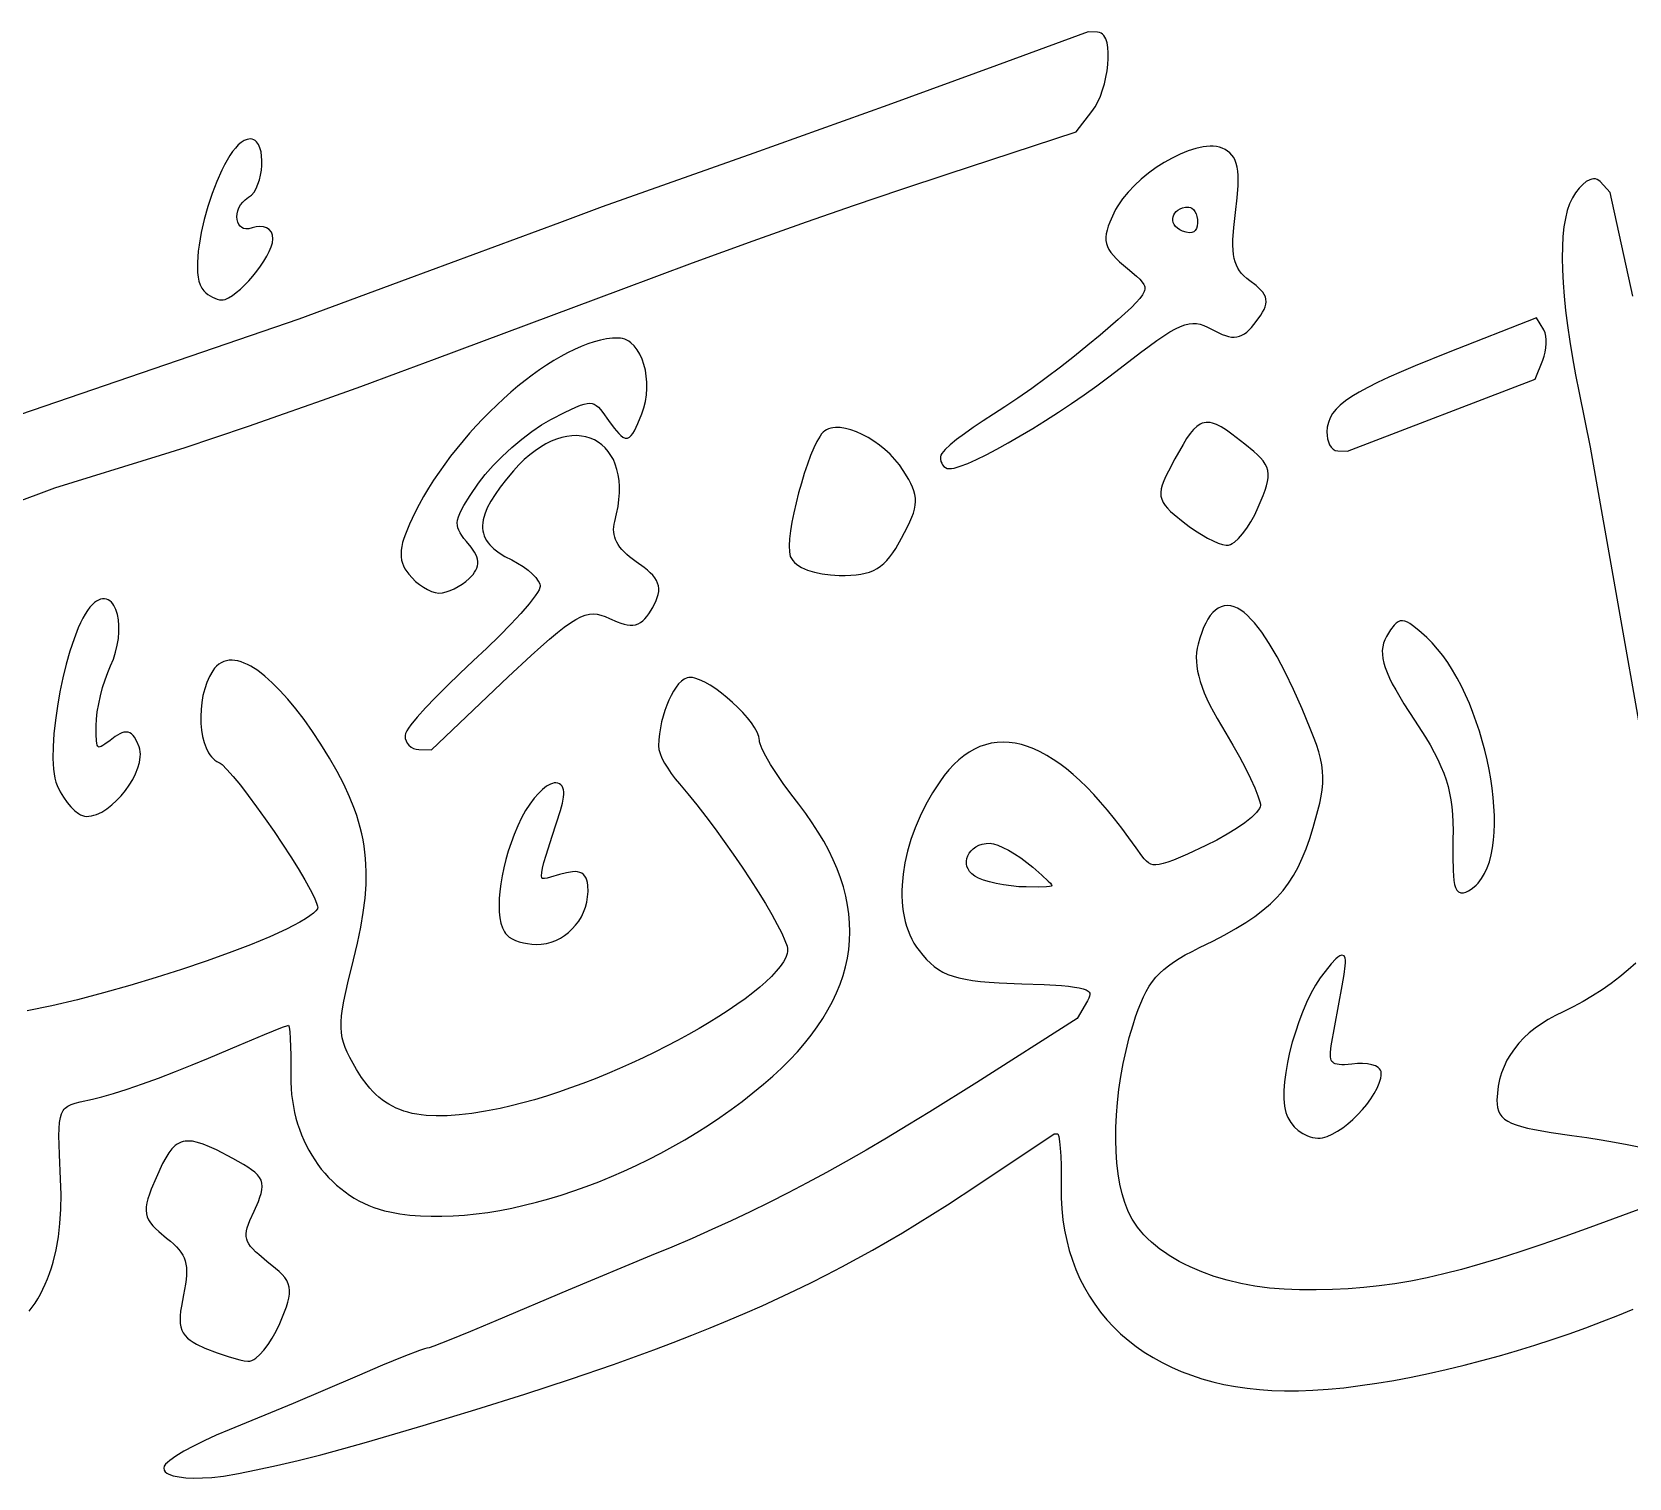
# Model space of a CAD drawing. Extents: x -592 to 638, y 287 to 852.
# Drawn here: x -407.8 to -337.7, y 492.2 to 555.7 of the extents above; entities that cross this region are included whole.
import ezdxf

# ---------------------------------------------------------------- set-up
doc = ezdxf.new("R2010")
doc.units = 0
doc.layers.add('COUCHE_1', color=18, linetype='CONTINUOUS')

msp = doc.modelspace()

# ---------------------------------------------------------------- linework, layer by layer
at = {"layer": 'COUCHE_1'}
for points in [[(-426.439, 528.342), (-406.791, 535.697), (-402.148, 537.131), (-401.063, 537.476), (-399.76, 537.907), (-398.289, 538.408), (-396.697, 538.96), (-395.036, 539.547), (-393.353, 540.151), (-391.698, 540.756), (-390.122, 541.342), (-381.923, 544.414), (-378.785, 545.575), (-376.116, 546.549), (-373.788, 547.381), (-371.672, 548.118), (-369.64, 548.807), (-367.562, 549.494), (-361.941, 551.335), (-361.244, 552.228), (-361.107, 552.428), (-360.983, 552.656), (-360.874, 552.906), (-360.779, 553.171), (-360.698, 553.447), (-360.633, 553.729), (-360.583, 554.01), (-360.548, 554.287), (-360.531, 554.553), (-360.53, 554.804), (-360.547, 555.035), (-360.583, 555.241), (-360.64, 555.416), (-360.679, 555.496), (-360.726, 555.564), (-360.781, 555.623), (-360.846, 555.669), (-360.921, 555.699), (-360.997, 555.71), (-361.419, 555.72), (-365.434, 554.24), (-370.214, 552.505), (-376.092, 550.402), (-382.754, 548.036), (-384.62, 547.339), (-391.283, 544.875), (-396.079, 543.108), (-413.66, 537.084)], [(-337.492, 544.119), (-338.485, 548.665), (-338.927, 549.15), (-338.985, 549.202), (-339.057, 549.241), (-339.135, 549.262), (-339.215, 549.266), (-339.296, 549.255), (-339.38, 549.23), (-339.538, 549.148), (-339.697, 549.022), (-339.855, 548.859), (-340.007, 548.66), (-340.15, 548.428), (-340.272, 548.17), (-340.373, 547.871), (-340.455, 547.532), (-340.518, 547.154), (-340.563, 546.738), (-340.589, 546.284), (-340.596, 545.794), (-340.586, 545.267), (-340.557, 544.706), (-340.511, 544.11), (-340.446, 543.482), (-340.364, 542.821), (-340.264, 542.129), (-340.146, 541.407), (-340.01, 540.655), (-339.857, 539.875), (-339.368, 537.484), (-335.899, 517.836)], [(-334.517, 504.994), (-339.382, 503.218), (-340.475, 502.824), (-341.498, 502.466), (-342.457, 502.144), (-343.359, 501.854), (-344.211, 501.597), (-345.018, 501.371), (-345.788, 501.173), (-346.528, 501.004), (-347.243, 500.861), (-347.941, 500.742), (-348.627, 500.647), (-349.309, 500.575), (-349.994, 500.522), (-350.687, 500.489), (-351.397, 500.474), (-352.127, 500.476), (-352.799, 500.5), (-353.455, 500.555), (-354.094, 500.641), (-354.712, 500.755), (-355.307, 500.897), (-355.877, 501.066), (-356.419, 501.26), (-356.933, 501.479), (-357.176, 501.597), (-357.412, 501.72), (-357.639, 501.849), (-357.857, 501.984), (-358.066, 502.123), (-358.265, 502.268), (-358.455, 502.417), (-358.634, 502.572), (-358.803, 502.73), (-358.961, 502.893), (-359.108, 503.06), (-359.244, 503.231), (-359.368, 503.407), (-359.48, 503.585), (-359.58, 503.768), (-359.668, 503.953), (-359.805, 504.308), (-359.921, 504.698), (-360.018, 505.119), (-360.094, 505.57), (-360.15, 506.047), (-360.186, 506.546), (-360.202, 507.065), (-360.197, 507.601), (-360.173, 508.15), (-360.128, 508.709), (-360.063, 509.276), (-359.979, 509.846), (-359.874, 510.418), (-359.75, 510.988), (-359.607, 511.553), (-359.443, 512.11), (-359.33, 512.46), (-359.216, 512.78), (-359.102, 513.072), (-358.984, 513.339), (-358.861, 513.582), (-358.73, 513.805), (-358.59, 514.011), (-358.438, 514.202), (-358.272, 514.38), (-358.09, 514.549), (-357.889, 514.711), (-357.667, 514.869), (-357.422, 515.025), (-357.15, 515.181), (-356.852, 515.34), (-356.522, 515.504), (-355.944, 515.791), (-355.416, 516.069), (-354.934, 516.34), (-354.495, 516.607), (-354.097, 516.876), (-353.737, 517.147), (-353.41, 517.426), (-353.115, 517.716), (-352.849, 518.019), (-352.608, 518.338), (-352.39, 518.678), (-352.191, 519.04), (-352.009, 519.428), (-351.841, 519.845), (-351.682, 520.294), (-351.53, 520.779), (-351.32, 521.521), (-351.24, 521.848), (-351.178, 522.152), (-351.134, 522.44), (-351.109, 522.716), (-351.103, 522.986), (-351.118, 523.254), (-351.154, 523.527), (-351.211, 523.808), (-351.29, 524.104), (-351.39, 524.42), (-351.513, 524.761), (-351.658, 525.133), (-352.018, 525.994), (-352.395, 526.839), (-352.761, 527.598), (-353.115, 528.27), (-353.457, 528.855), (-353.624, 529.115), (-353.788, 529.353), (-353.949, 529.569), (-354.108, 529.764), (-354.263, 529.937), (-354.416, 530.088), (-354.567, 530.217), (-354.715, 530.325), (-354.862, 530.41), (-355.008, 530.472), (-355.153, 530.511), (-355.296, 530.525), (-355.437, 530.514), (-355.573, 530.476), (-355.703, 530.413), (-355.826, 530.327), (-355.941, 530.217), (-356.05, 530.085), (-356.153, 529.932), (-356.25, 529.756), (-356.341, 529.559), (-356.427, 529.339), (-356.509, 529.098), (-356.585, 528.833), (-356.627, 528.65), (-356.653, 528.461), (-356.665, 528.267), (-356.661, 528.066), (-356.642, 527.859), (-356.608, 527.645), (-356.558, 527.423), (-356.492, 527.191), (-356.41, 526.95), (-356.312, 526.699), (-356.197, 526.436), (-356.066, 526.16), (-355.753, 525.57), (-355.371, 524.92), (-355.06, 524.397), (-354.772, 523.882), (-354.51, 523.389), (-354.283, 522.931), (-354.097, 522.52), (-353.957, 522.173), (-353.871, 521.902), (-353.851, 521.805), (-353.846, 521.74), (-353.855, 521.688), (-353.885, 521.62), (-353.94, 521.536), (-354.018, 521.441), (-354.117, 521.337), (-354.237, 521.226), (-354.533, 520.988), (-354.892, 520.737), (-355.304, 520.481), (-355.76, 520.229), (-356.248, 519.987), (-357.052, 519.616), (-357.665, 519.35), (-357.909, 519.258), (-358.117, 519.192), (-358.292, 519.152), (-358.438, 519.137), (-358.56, 519.145), (-358.666, 519.175), (-358.762, 519.226), (-358.858, 519.302), (-358.957, 519.405), (-359.063, 519.536), (-359.308, 519.881), (-359.623, 520.329), (-359.937, 520.755), (-360.249, 521.159), (-360.558, 521.54), (-360.865, 521.898), (-361.17, 522.234), (-361.472, 522.547), (-361.772, 522.838), (-362.069, 523.106), (-362.364, 523.351), (-362.656, 523.573), (-362.945, 523.772), (-363.231, 523.948), (-363.514, 524.101), (-363.795, 524.231), (-364.072, 524.338), (-364.347, 524.421), (-364.618, 524.481), (-364.886, 524.516), (-365.15, 524.528), (-365.41, 524.516), (-365.666, 524.479), (-365.917, 524.418), (-366.164, 524.333), (-366.405, 524.223), (-366.641, 524.09), (-366.871, 523.933), (-367.095, 523.752), (-367.314, 523.547), (-367.526, 523.319), (-367.733, 523.067), (-367.933, 522.792), (-368.254, 522.298), (-368.54, 521.793), (-368.794, 521.282), (-369.013, 520.768), (-369.198, 520.252), (-369.348, 519.739), (-369.463, 519.231), (-369.543, 518.73), (-369.586, 518.242), (-369.594, 518.002), (-369.593, 517.766), (-369.583, 517.534), (-369.564, 517.307), (-369.535, 517.085), (-369.496, 516.868), (-369.448, 516.657), (-369.391, 516.452), (-369.323, 516.254), (-369.246, 516.062), (-369.159, 515.877), (-369.063, 515.7), (-368.956, 515.532), (-368.839, 515.372), (-368.673, 515.168), (-368.51, 514.984), (-368.343, 514.819), (-368.171, 514.671), (-367.988, 514.541), (-367.791, 514.427), (-367.578, 514.328), (-367.345, 514.244), (-367.089, 514.173), (-366.805, 514.113), (-366.491, 514.064), (-366.142, 514.023), (-365.754, 513.99), (-365.323, 513.962), (-364.319, 513.921), (-363.346, 513.884), (-362.585, 513.837), (-362.279, 513.808), (-362.019, 513.775), (-361.804, 513.736), (-361.633, 513.693), (-361.504, 513.645), (-361.416, 513.596), (-361.366, 513.548), (-361.342, 513.501), (-361.335, 513.447), (-361.347, 513.374), (-361.382, 513.281), (-361.441, 513.168), (-361.89, 512.397), (-366.301, 509.587), (-368.36, 508.295), (-369.328, 507.702), (-370.262, 507.142), (-371.166, 506.612), (-372.045, 506.108), (-372.906, 505.629), (-373.752, 505.172), (-374.588, 504.734), (-375.42, 504.312), (-376.252, 503.904), (-377.09, 503.507), (-377.939, 503.119), (-378.803, 502.736), (-379.688, 502.356), (-380.598, 501.977), (-384.251, 500.459), (-387.416, 499.116), (-388.528, 498.644), (-389.472, 498.259), (-390.149, 497.999), (-390.351, 497.931), (-390.45, 497.908), (-390.56, 497.883), (-390.775, 497.81), (-391.457, 497.548), (-392.405, 497.16), (-393.518, 496.687), (-396.329, 495.491), (-399.134, 494.33), (-399.699, 494.091), (-400.226, 493.849), (-400.706, 493.612), (-401.125, 493.385), (-401.474, 493.174), (-401.741, 492.985), (-401.843, 492.898), (-401.922, 492.816), (-401.98, 492.733), (-402.006, 492.64), (-401.987, 492.55), (-401.938, 492.479), (-401.871, 492.423), (-401.789, 492.378), (-401.59, 492.309), (-401.334, 492.258), (-401.03, 492.225), (-400.684, 492.209), (-400.303, 492.212), (-399.894, 492.236), (-399.388, 492.297), (-398.729, 492.41), (-397.944, 492.566), (-397.061, 492.76), (-396.107, 492.986), (-395.109, 493.236), (-394.096, 493.506), (-393.095, 493.788), (-390.617, 494.518), (-388.306, 495.218), (-386.151, 495.896), (-384.137, 496.555), (-382.251, 497.202), (-380.481, 497.843), (-379.634, 498.162), (-378.812, 498.482), (-378.013, 498.803), (-377.234, 499.125), (-376.474, 499.45), (-375.731, 499.779), (-375.004, 500.111), (-374.292, 500.447), (-373.591, 500.789), (-372.902, 501.136), (-372.222, 501.49), (-371.55, 501.852), (-370.884, 502.221), (-370.222, 502.599), (-369.563, 502.986), (-368.905, 503.383), (-367.587, 504.21), (-366.253, 505.085), (-362.905, 507.326), (-362.738, 507.324), (-362.703, 507.209), (-362.668, 506.994), (-362.638, 506.704), (-362.615, 506.35), (-362.599, 505.943), (-362.593, 505.493), (-362.596, 505.009), (-362.592, 504.515), (-362.566, 504.03), (-362.518, 503.556), (-362.448, 503.093), (-362.355, 502.642), (-362.241, 502.203), (-362.106, 501.777), (-361.95, 501.363), (-361.774, 500.962), (-361.577, 500.575), (-361.36, 500.201), (-361.124, 499.841), (-360.868, 499.496), (-360.593, 499.165), (-360.3, 498.849), (-359.988, 498.548), (-359.659, 498.262), (-359.311, 497.993), (-358.947, 497.739), (-358.565, 497.502), (-358.167, 497.282), (-357.753, 497.078), (-357.323, 496.892), (-356.877, 496.723), (-356.416, 496.572), (-355.94, 496.439), (-355.449, 496.325), (-354.944, 496.228), (-354.426, 496.151), (-353.893, 496.093), (-353.347, 496.054), (-352.788, 496.035), (-352.179, 496.037), (-351.54, 496.062), (-350.874, 496.11), (-350.184, 496.178), (-349.472, 496.267), (-348.741, 496.374), (-347.995, 496.5), (-347.235, 496.643), (-346.466, 496.803), (-345.689, 496.977), (-344.908, 497.166), (-344.125, 497.368), (-343.344, 497.583), (-342.566, 497.809), (-341.796, 498.046), (-341.036, 498.292), (-340.289, 498.547), (-339.557, 498.809), (-338.844, 499.078), (-338.153, 499.353), (-337.485, 499.633)], [(-407.919, 499.538), (-407.784, 499.71), (-407.656, 499.893), (-407.533, 500.086), (-407.418, 500.288), (-407.309, 500.5), (-407.206, 500.722), (-407.11, 500.952), (-407.021, 501.191), (-406.939, 501.439), (-406.863, 501.696), (-406.734, 502.232), (-406.633, 502.799), (-406.562, 503.395), (-406.52, 504.018), (-406.51, 504.666), (-406.532, 505.337), (-406.588, 506.422), (-406.605, 506.861), (-406.611, 507.237), (-406.603, 507.556), (-406.582, 507.821), (-406.544, 508.038), (-406.49, 508.21), (-406.417, 508.348), (-406.376, 508.403), (-406.33, 508.451), (-406.213, 508.54), (-406.069, 508.614), (-405.89, 508.678), (-405.675, 508.735), (-405.127, 508.85), (-404.72, 508.947), (-404.205, 509.096), (-403.605, 509.289), (-402.939, 509.518), (-402.229, 509.777), (-401.495, 510.058), (-400.757, 510.353), (-400.038, 510.655), (-398.699, 511.226), (-397.575, 511.692), (-396.784, 512.006), (-396.554, 512.09), (-396.525, 512.098), (-396.504, 512.01), (-396.476, 511.8), (-396.452, 511.518), (-396.423, 510.776), (-396.423, 509.868), (-396.422, 509.596), (-396.411, 509.324), (-396.389, 509.055), (-396.356, 508.79), (-396.313, 508.529), (-396.261, 508.271), (-396.199, 508.018), (-396.127, 507.769), (-396.046, 507.526), (-395.956, 507.287), (-395.857, 507.053), (-395.749, 506.826), (-395.633, 506.604), (-395.508, 506.388), (-395.375, 506.179), (-395.235, 505.977), (-395.086, 505.782), (-394.93, 505.594), (-394.767, 505.414), (-394.597, 505.241), (-394.42, 505.077), (-394.236, 504.921), (-394.045, 504.774), (-393.848, 504.637), (-393.645, 504.508), (-393.436, 504.389), (-393.222, 504.28), (-393.002, 504.182), (-392.777, 504.094), (-392.546, 504.016), (-392.311, 503.95), (-392.071, 503.895), (-391.641, 503.819), (-391.196, 503.762), (-390.738, 503.724), (-390.269, 503.705), (-389.788, 503.704), (-389.297, 503.722), (-388.796, 503.757), (-388.286, 503.809), (-387.769, 503.879), (-387.244, 503.965), (-386.714, 504.068), (-386.178, 504.187), (-385.638, 504.321), (-385.094, 504.472), (-384.547, 504.637), (-383.999, 504.818), (-383.449, 505.013), (-382.899, 505.223), (-382.35, 505.447), (-381.803, 505.684), (-381.258, 505.935), (-380.716, 506.199), (-380.179, 506.477), (-379.646, 506.766), (-379.12, 507.068), (-378.6, 507.382), (-378.088, 507.708), (-377.584, 508.045), (-377.089, 508.394), (-376.605, 508.753), (-376.132, 509.123), (-375.67, 509.503), (-375.264, 509.858), (-374.88, 510.214), (-374.519, 510.573), (-374.182, 510.934), (-373.867, 511.297), (-373.575, 511.662), (-373.306, 512.029), (-373.06, 512.398), (-372.837, 512.769), (-372.637, 513.142), (-372.461, 513.517), (-372.307, 513.895), (-372.177, 514.274), (-372.07, 514.656), (-371.987, 515.039), (-371.926, 515.424), (-371.889, 515.811), (-371.876, 516.2), (-371.886, 516.59), (-371.919, 516.982), (-371.975, 517.376), (-372.055, 517.771), (-372.158, 518.168), (-372.284, 518.566), (-372.433, 518.966), (-372.606, 519.367), (-372.801, 519.769), (-373.02, 520.173), (-373.262, 520.578), (-373.526, 520.984), (-373.814, 521.392), (-374.124, 521.801), (-374.476, 522.262), (-374.803, 522.715), (-375.098, 523.15), (-375.355, 523.554), (-375.567, 523.916), (-375.724, 524.222), (-375.821, 524.459), (-375.843, 524.541), (-375.85, 524.607), (-375.855, 524.684), (-375.875, 524.777), (-375.946, 524.964), (-376.058, 525.166), (-376.202, 525.379), (-376.376, 525.599), (-376.574, 525.824), (-376.792, 526.049), (-377.025, 526.27), (-377.269, 526.482), (-377.517, 526.682), (-377.767, 526.865), (-378.014, 527.027), (-378.252, 527.163), (-378.479, 527.27), (-378.689, 527.341), (-378.79, 527.363), (-378.887, 527.373), (-378.955, 527.37), (-379.027, 527.355), (-379.154, 527.297), (-379.277, 527.205), (-379.395, 527.085), (-379.508, 526.94), (-379.618, 526.772), (-379.722, 526.583), (-379.821, 526.376), (-379.913, 526.154), (-379.998, 525.918), (-380.074, 525.671), (-380.141, 525.417), (-380.196, 525.156), (-380.239, 524.893), (-380.269, 524.63), (-380.285, 524.363), (-380.268, 524.211), (-380.213, 524.031), (-380.127, 523.83), (-380.014, 523.613), (-379.877, 523.385), (-379.72, 523.152), (-379.546, 522.92), (-379.359, 522.697), (-378.985, 522.258), (-378.596, 521.779), (-378.197, 521.266), (-377.793, 520.727), (-377.391, 520.172), (-376.995, 519.608), (-376.611, 519.044), (-376.245, 518.488), (-375.901, 517.95), (-375.587, 517.437), (-375.306, 516.958), (-375.065, 516.522), (-374.87, 516.138), (-374.725, 515.815), (-374.637, 515.563), (-374.617, 515.473), (-374.611, 515.405), (-374.617, 515.331), (-374.632, 515.253), (-374.693, 515.076), (-374.793, 514.886), (-374.931, 514.681), (-375.107, 514.465), (-375.317, 514.238), (-375.561, 514.003), (-375.837, 513.761), (-376.143, 513.512), (-376.476, 513.259), (-376.836, 513.001), (-377.219, 512.74), (-377.625, 512.477), (-378.052, 512.214), (-378.498, 511.951), (-378.961, 511.688), (-379.439, 511.428), (-379.93, 511.171), (-380.434, 510.918), (-380.947, 510.669), (-381.469, 510.427), (-381.997, 510.192), (-382.529, 509.965), (-383.065, 509.747), (-383.601, 509.539), (-384.137, 509.342), (-384.671, 509.157), (-385.2, 508.985), (-385.723, 508.826), (-386.239, 508.683), (-386.745, 508.555), (-387.239, 508.444), (-387.881, 508.319), (-388.481, 508.223), (-389.039, 508.156), (-389.557, 508.118), (-390.039, 508.111), (-390.486, 508.134), (-390.696, 508.157), (-390.898, 508.188), (-391.093, 508.227), (-391.281, 508.274), (-391.461, 508.328), (-391.635, 508.391), (-391.803, 508.461), (-391.964, 508.54), (-392.12, 508.627), (-392.27, 508.722), (-392.415, 508.826), (-392.556, 508.938), (-392.692, 509.059), (-392.824, 509.188), (-392.952, 509.327), (-393.076, 509.474), (-393.315, 509.798), (-393.543, 510.159), (-393.834, 510.677), (-393.947, 510.907), (-394.04, 511.125), (-394.114, 511.336), (-394.167, 511.547), (-394.202, 511.763), (-394.218, 511.992), (-394.216, 512.24), (-394.194, 512.512), (-394.154, 512.815), (-394.095, 513.153), (-393.92, 513.959), (-393.671, 514.973), (-393.497, 515.704), (-393.354, 516.396), (-393.244, 517.053), (-393.167, 517.678), (-393.124, 518.278), (-393.116, 518.855), (-393.125, 519.139), (-393.144, 519.418), (-393.171, 519.693), (-393.208, 519.966), (-393.254, 520.237), (-393.309, 520.507), (-393.374, 520.776), (-393.448, 521.044), (-393.532, 521.312), (-393.626, 521.582), (-393.842, 522.124), (-394.098, 522.677), (-394.394, 523.244), (-394.731, 523.831), (-395.109, 524.441), (-395.479, 525.001), (-395.844, 525.518), (-396.204, 525.991), (-396.557, 526.42), (-396.902, 526.803), (-397.238, 527.14), (-397.563, 527.429), (-397.877, 527.671), (-398.178, 527.862), (-398.325, 527.94), (-398.468, 528.004), (-398.608, 528.055), (-398.745, 528.093), (-398.878, 528.118), (-399.008, 528.128), (-399.133, 528.123), (-399.255, 528.103), (-399.371, 528.068), (-399.482, 528.017), (-399.586, 527.95), (-399.682, 527.869), (-399.771, 527.773), (-399.852, 527.663), (-399.993, 527.418), (-400.111, 527.151), (-400.207, 526.867), (-400.282, 526.571), (-400.336, 526.266), (-400.369, 525.958), (-400.382, 525.651), (-400.374, 525.349), (-400.347, 525.056), (-400.301, 524.777), (-400.234, 524.516), (-400.148, 524.277), (-400.042, 524.066), (-399.979, 523.97), (-399.912, 523.884), (-399.839, 523.806), (-399.76, 523.739), (-399.674, 523.682), (-399.592, 523.642), (-399.527, 523.606), (-399.447, 523.544), (-399.229, 523.333), (-398.957, 523.027), (-398.642, 522.641), (-398.295, 522.192), (-397.926, 521.693), (-397.545, 521.159), (-397.162, 520.606), (-396.788, 520.047), (-396.432, 519.498), (-396.104, 518.974), (-395.815, 518.488), (-395.574, 518.056), (-395.391, 517.694), (-395.277, 517.418), (-395.251, 517.323), (-395.243, 517.263), (-395.247, 517.241), (-395.258, 517.213), (-395.32, 517.123), (-395.429, 517.016), (-395.586, 516.894), (-395.786, 516.762), (-396.027, 516.62), (-396.306, 516.47), (-396.62, 516.313), (-397.348, 515.982), (-398.189, 515.633), (-399.127, 515.273), (-400.144, 514.907), (-401.223, 514.543), (-402.345, 514.186), (-403.493, 513.842), (-404.65, 513.518), (-405.798, 513.219), (-406.92, 512.952), (-407.997, 512.723)], [(-337.357, 514.824), (-337.697, 514.523), (-338.06, 514.225), (-338.444, 513.934), (-338.845, 513.653), (-339.259, 513.385), (-339.683, 513.134), (-340.113, 512.902), (-340.548, 512.691), (-340.887, 512.527), (-341.208, 512.351), (-341.509, 512.163), (-341.789, 511.965), (-342.047, 511.756), (-342.285, 511.537), (-342.502, 511.307), (-342.697, 511.067), (-342.87, 510.817), (-343.022, 510.556), (-343.151, 510.286), (-343.258, 510.007), (-343.343, 509.718), (-343.405, 509.421), (-343.444, 509.115), (-343.461, 508.801), (-343.457, 508.637), (-343.436, 508.484), (-343.396, 508.341), (-343.333, 508.208), (-343.245, 508.087), (-343.13, 507.978), (-342.989, 507.881), (-342.821, 507.795), (-342.622, 507.716), (-342.391, 507.643), (-342.125, 507.575), (-341.82, 507.51), (-341.087, 507.384), (-340.17, 507.256), (-339.508, 507.165), (-338.883, 507.069), (-338.296, 506.968), (-337.746, 506.862), (-337.236, 506.752)]]:
    msp.add_lwpolyline(points, dxfattribs=at)
for points in [[(-398.34, 551.001), (-398.475, 550.948), (-398.607, 550.865), (-398.734, 550.755), (-398.86, 550.621), (-398.983, 550.465), (-399.105, 550.288), (-399.225, 550.093), (-399.343, 549.88), (-399.459, 549.651), (-399.679, 549.155), (-399.885, 548.618), (-400.069, 548.055), (-400.229, 547.481), (-400.36, 546.911), (-400.456, 546.359), (-400.491, 546.093), (-400.515, 545.838), (-400.528, 545.595), (-400.53, 545.364), (-400.52, 545.149), (-400.496, 544.95), (-400.459, 544.768), (-400.406, 544.606), (-400.336, 544.464), (-400.247, 544.349), (-400.161, 544.268), (-400.067, 544.194), (-399.869, 544.073), (-399.765, 544.024), (-399.663, 543.986), (-399.563, 543.961), (-399.468, 543.951), (-399.393, 543.957), (-399.314, 543.975), (-399.159, 544.04), (-398.993, 544.14), (-398.82, 544.27), (-398.64, 544.424), (-398.457, 544.6), (-398.274, 544.794), (-398.095, 545), (-397.923, 545.214), (-397.761, 545.434), (-397.613, 545.654), (-397.483, 545.87), (-397.373, 546.078), (-397.289, 546.276), (-397.233, 546.46), (-397.21, 546.629), (-397.226, 546.788), (-397.28, 546.927), (-397.369, 547.039), (-397.488, 547.12), (-397.629, 547.167), (-397.785, 547.18), (-397.954, 547.161), (-398.126, 547.112), (-398.275, 547.073), (-398.395, 547.067), (-398.496, 547.086), (-398.581, 547.127), (-398.652, 547.188), (-398.71, 547.268), (-398.754, 547.365), (-398.781, 547.476), (-398.79, 547.598), (-398.781, 547.728), (-398.752, 547.861), (-398.702, 547.993), (-398.631, 548.122), (-398.539, 548.243), (-398.425, 548.353), (-398.28, 548.456), (-398.155, 548.553), (-398.042, 548.69), (-397.947, 548.851), (-397.868, 549.032), (-397.804, 549.228), (-397.754, 549.435), (-397.719, 549.647), (-397.7, 549.86), (-397.695, 550.07), (-397.706, 550.27), (-397.734, 550.458), (-397.779, 550.628), (-397.844, 550.777), (-397.931, 550.896), (-397.989, 550.947), (-398.053, 550.985), (-398.124, 551.009), (-398.203, 551.019)], [(-366.319, 536.943), (-365.892, 537.152), (-365.425, 537.397), (-364.924, 537.674), (-364.397, 537.979), (-363.849, 538.308), (-363.287, 538.657), (-362.719, 539.022), (-362.149, 539.4), (-361.586, 539.787), (-361.036, 540.178), (-360.505, 540.569), (-360.001, 540.957), (-359.116, 541.644), (-358.739, 541.925), (-358.4, 542.168), (-358.096, 542.374), (-357.824, 542.543), (-357.58, 542.679), (-357.36, 542.781), (-357.161, 542.854), (-356.981, 542.897), (-356.813, 542.915), (-356.654, 542.909), (-356.498, 542.881), (-356.339, 542.831), (-356.174, 542.759), (-355.996, 542.667), (-355.671, 542.498), (-355.522, 542.433), (-355.383, 542.381), (-355.25, 542.344), (-355.124, 542.322), (-355.001, 542.316), (-354.883, 542.327), (-354.769, 542.356), (-354.659, 542.401), (-354.553, 542.463), (-354.449, 542.541), (-354.347, 542.634), (-354.243, 542.743), (-354.03, 543.005), (-353.829, 543.286), (-353.751, 543.414), (-353.688, 543.533), (-353.64, 543.648), (-353.609, 543.76), (-353.597, 543.871), (-353.604, 543.979), (-353.631, 544.084), (-353.678, 544.186), (-353.742, 544.284), (-353.824, 544.382), (-354.035, 544.578), (-354.313, 544.791), (-354.45, 544.897), (-354.57, 545.002), (-354.674, 545.11), (-354.764, 545.224), (-354.84, 545.344), (-354.904, 545.474), (-354.957, 545.616), (-354.998, 545.772), (-355.028, 545.946), (-355.047, 546.138), (-355.055, 546.351), (-355.053, 546.586), (-355.017, 547.133), (-354.942, 547.792), (-354.869, 548.433), (-354.831, 548.969), (-354.826, 549.203), (-354.831, 549.415), (-354.846, 549.606), (-354.872, 549.779), (-354.909, 549.935), (-354.959, 550.075), (-355.021, 550.2), (-355.097, 550.311), (-355.186, 550.407), (-355.288, 550.488), (-355.401, 550.557), (-355.526, 550.615), (-355.648, 550.655), (-355.779, 550.683), (-355.917, 550.697), (-356.06, 550.7), (-356.21, 550.691), (-356.366, 550.671), (-356.686, 550.602), (-357.023, 550.495), (-357.369, 550.354), (-357.721, 550.183), (-358.072, 549.984), (-358.419, 549.761), (-358.756, 549.517), (-359.078, 549.254), (-359.38, 548.975), (-359.658, 548.684), (-359.905, 548.384), (-360.116, 548.077), (-360.208, 547.92), (-360.288, 547.764), (-360.467, 547.362), (-360.534, 547.183), (-360.585, 547.016), (-360.619, 546.859), (-360.635, 546.709), (-360.632, 546.565), (-360.608, 546.426), (-360.563, 546.291), (-360.498, 546.159), (-360.412, 546.029), (-360.307, 545.899), (-360.182, 545.766), (-360.036, 545.627), (-359.683, 545.325), (-359.29, 544.996), (-359.145, 544.859), (-359.036, 544.736), (-358.963, 544.623), (-358.942, 544.574), (-358.929, 544.524), (-358.923, 544.475), (-358.925, 544.425), (-358.935, 544.37), (-358.953, 544.314), (-359.024, 544.177), (-359.139, 544.018), (-359.303, 543.833), (-359.515, 543.621), (-360.096, 543.093), (-360.89, 542.404), (-361.421, 541.958), (-362.006, 541.487), (-362.625, 541.004), (-363.261, 540.525), (-363.892, 540.063), (-364.5, 539.633), (-365.066, 539.25), (-365.571, 538.926), (-366.029, 538.636), (-366.457, 538.349), (-366.846, 538.072), (-367.187, 537.814), (-367.47, 537.58), (-367.688, 537.377), (-367.832, 537.209), (-367.879, 537.129), (-367.899, 537.053), (-367.893, 536.95), (-367.875, 536.861), (-367.844, 536.778), (-367.802, 536.703), (-367.748, 536.639), (-367.682, 536.588), (-367.606, 536.553), (-367.524, 536.54), (-367.419, 536.547), (-367.301, 536.568), (-367.03, 536.647), (-366.7, 536.773)], [(-356.612, 547.483), (-356.605, 547.341), (-356.62, 547.196), (-356.658, 547.08), (-356.681, 547.038), (-356.71, 547.001), (-356.742, 546.97), (-356.778, 546.945), (-356.819, 546.926), (-356.862, 546.912), (-356.976, 546.902), (-357.111, 546.92), (-357.267, 546.97), (-357.393, 547.031), (-357.496, 547.102), (-357.576, 547.18), (-357.635, 547.262), (-357.674, 547.347), (-357.695, 547.433), (-357.699, 547.519), (-357.686, 547.604), (-357.657, 547.686), (-357.612, 547.763), (-357.55, 547.835), (-357.472, 547.898), (-357.377, 547.951), (-357.265, 547.991), (-357.137, 548.017), (-356.997, 548.024), (-356.923, 548.011), (-356.854, 547.976), (-356.788, 547.918), (-356.727, 547.837), (-356.676, 547.735), (-356.636, 547.616)], [(-350.027, 537.308), (-341.785, 540.468), (-341.448, 541.305), (-341.387, 541.48), (-341.341, 541.663), (-341.31, 541.848), (-341.295, 542.03), (-341.296, 542.203), (-341.314, 542.365), (-341.349, 542.511), (-341.403, 542.632), (-341.719, 543.162), (-345.604, 541.634), (-347.048, 541.053), (-347.665, 540.793), (-348.216, 540.551), (-348.706, 540.323), (-349.136, 540.109), (-349.511, 539.905), (-349.835, 539.709), (-350.11, 539.52), (-350.34, 539.333), (-350.528, 539.148), (-350.677, 538.96), (-350.789, 538.768), (-350.866, 538.571), (-350.911, 538.368), (-350.927, 538.159), (-350.921, 538.001), (-350.898, 537.852), (-350.86, 537.715), (-350.808, 537.592), (-350.741, 537.486), (-350.658, 537.401), (-350.559, 537.341), (-350.454, 537.318)], [(-391.577, 532.963), (-391.586, 532.81), (-391.581, 532.666), (-391.56, 532.527), (-391.525, 532.394), (-391.475, 532.266), (-391.412, 532.142), (-391.335, 532.021), (-391.246, 531.901), (-391.102, 531.739), (-390.944, 531.588), (-390.774, 531.45), (-390.599, 531.33), (-390.423, 531.229), (-390.249, 531.151), (-390.082, 531.1), (-389.925, 531.079), (-389.77, 531.091), (-389.603, 531.128), (-389.429, 531.187), (-389.251, 531.264), (-389.074, 531.358), (-388.901, 531.466), (-388.739, 531.586), (-388.591, 531.716), (-388.423, 531.897), (-388.355, 531.989), (-388.3, 532.081), (-388.258, 532.174), (-388.23, 532.27), (-388.216, 532.367), (-388.217, 532.467), (-388.232, 532.567), (-388.262, 532.669), (-388.304, 532.771), (-388.361, 532.878), (-388.508, 533.097), (-388.706, 533.338), (-388.822, 533.476), (-388.918, 533.602), (-388.995, 533.72), (-389.053, 533.832), (-389.092, 533.941), (-389.113, 534.05), (-389.116, 534.163), (-389.101, 534.285), (-389.066, 534.42), (-389.01, 534.569), (-388.931, 534.737), (-388.829, 534.923), (-388.553, 535.364), (-388.179, 535.908), (-388.041, 536.096), (-387.887, 536.288), (-387.538, 536.684), (-387.146, 537.081), (-386.725, 537.47), (-386.287, 537.837), (-385.847, 538.171), (-385.417, 538.461), (-385.211, 538.585), (-385.012, 538.694), (-384.384, 539.015), (-383.903, 539.243), (-383.712, 539.321), (-383.548, 539.374), (-383.409, 539.404), (-383.292, 539.412), (-383.192, 539.4), (-383.101, 539.368), (-383.012, 539.315), (-382.92, 539.237), (-382.823, 539.133), (-382.717, 539.003), (-382.469, 538.662), (-382.223, 538.323), (-382.025, 538.079), (-381.935, 537.99), (-381.846, 537.924), (-381.75, 537.884), (-381.647, 537.883), (-381.552, 537.924), (-381.473, 537.995), (-381.403, 538.09), (-381.335, 538.208), (-381.192, 538.52), (-381.018, 538.947), (-380.925, 539.217), (-380.857, 539.495), (-380.813, 539.776), (-380.792, 540.057), (-380.793, 540.335), (-380.816, 540.607), (-380.858, 540.869), (-380.921, 541.119), (-381.001, 541.353), (-381.1, 541.569), (-381.217, 541.763), (-381.351, 541.933), (-381.501, 542.072), (-381.585, 542.132), (-381.671, 542.181), (-381.761, 542.221), (-381.856, 542.251), (-381.953, 542.269), (-382.053, 542.277), (-382.303, 542.269), (-382.561, 542.239), (-382.829, 542.187), (-383.104, 542.114), (-383.386, 542.022), (-383.675, 541.91), (-383.97, 541.779), (-384.27, 541.631), (-384.575, 541.466), (-384.883, 541.285), (-385.194, 541.088), (-385.507, 540.877), (-385.822, 540.651), (-386.137, 540.411), (-386.451, 540.159), (-386.765, 539.895), (-387.077, 539.62), (-387.386, 539.334), (-387.692, 539.037), (-387.993, 538.732), (-388.289, 538.418), (-388.58, 538.096), (-388.863, 537.767), (-389.14, 537.432), (-389.408, 537.09), (-389.666, 536.744), (-389.915, 536.393), (-390.153, 536.039), (-390.38, 535.681), (-390.594, 535.321), (-390.794, 534.96), (-390.981, 534.597), (-391.217, 534.098), (-391.394, 533.668), (-391.462, 533.474), (-391.515, 533.293), (-391.553, 533.123)], [(-390.509, 526.031), (-390.875, 525.623), (-391.153, 525.284), (-391.257, 525.142), (-391.335, 525.02), (-391.389, 524.915), (-391.411, 524.823), (-391.4, 524.695), (-391.366, 524.582), (-391.31, 524.478), (-391.236, 524.389), (-391.145, 524.314), (-391.042, 524.257), (-390.927, 524.221), (-390.809, 524.207), (-390.247, 524.198), (-386.876, 527.39), (-385.869, 528.332), (-385.443, 528.72), (-385.062, 529.055), (-384.722, 529.34), (-384.419, 529.578), (-384.148, 529.771), (-383.906, 529.922), (-383.689, 530.033), (-383.493, 530.107), (-383.312, 530.149), (-383.142, 530.161), (-382.975, 530.147), (-382.805, 530.109), (-382.628, 530.047), (-382.436, 529.962), (-382.09, 529.81), (-381.934, 529.752), (-381.789, 529.708), (-381.653, 529.679), (-381.525, 529.664), (-381.403, 529.666), (-381.286, 529.686), (-381.176, 529.723), (-381.072, 529.778), (-380.975, 529.85), (-380.883, 529.938), (-380.795, 530.041), (-380.708, 530.161), (-380.535, 530.447), (-380.386, 530.745), (-380.332, 530.885), (-380.294, 531.018), (-380.272, 531.147), (-380.268, 531.273), (-380.283, 531.396), (-380.318, 531.516), (-380.371, 531.633), (-380.443, 531.746), (-380.534, 531.858), (-380.642, 531.97), (-380.769, 532.084), (-380.915, 532.202), (-381.262, 532.45), (-381.552, 532.666), (-381.676, 532.773), (-381.788, 532.88), (-381.887, 532.988), (-381.974, 533.097), (-382.049, 533.205), (-382.112, 533.314), (-382.163, 533.424), (-382.202, 533.534), (-382.23, 533.645), (-382.247, 533.757), (-382.252, 533.87), (-382.247, 533.986), (-382.23, 534.103), (-382.202, 534.226), (-382.119, 534.555), (-382.057, 534.876), (-382.016, 535.183), (-381.996, 535.476), (-381.995, 535.756), (-382.013, 536.022), (-382.05, 536.274), (-382.104, 536.51), (-382.176, 536.731), (-382.263, 536.936), (-382.367, 537.125), (-382.485, 537.297), (-382.618, 537.451), (-382.765, 537.587), (-382.924, 537.704), (-383.094, 537.802), (-383.276, 537.88), (-383.466, 537.938), (-383.666, 537.974), (-383.873, 537.99), (-384.087, 537.985), (-384.306, 537.958), (-384.53, 537.909), (-384.759, 537.838), (-384.99, 537.745), (-385.225, 537.63), (-385.461, 537.491), (-385.699, 537.33), (-385.937, 537.145), (-386.174, 536.937), (-386.411, 536.705), (-386.646, 536.448), (-386.957, 536.08), (-387.227, 535.734), (-387.458, 535.41), (-387.649, 535.106), (-387.8, 534.819), (-387.911, 534.548), (-387.981, 534.293), (-388.001, 534.167), (-388.009, 534.046), (-388.007, 533.928), (-387.995, 533.813), (-387.971, 533.701), (-387.936, 533.593), (-387.89, 533.488), (-387.833, 533.386), (-387.766, 533.288), (-387.688, 533.192), (-387.506, 533.014), (-387.283, 532.844), (-387.022, 532.684), (-386.725, 532.531), (-386.465, 532.395), (-386.226, 532.244), (-386.01, 532.085), (-385.824, 531.921), (-385.672, 531.759), (-385.56, 531.603), (-385.522, 531.535), (-385.495, 531.47), (-385.48, 531.413), (-385.476, 531.368), (-385.488, 531.314), (-385.527, 531.225), (-385.597, 531.105), (-385.694, 530.961), (-385.966, 530.608), (-386.327, 530.186), (-386.764, 529.71), (-387.265, 529.194), (-387.819, 528.651), (-388.412, 528.095), (-389.007, 527.541), (-389.563, 527.003), (-390.068, 526.495)], [(-371.607, 531.877), (-371.397, 531.905), (-371.201, 531.946), (-371.017, 532.001), (-370.846, 532.07), (-370.685, 532.155), (-370.533, 532.257), (-370.39, 532.376), (-370.253, 532.513), (-370.121, 532.668), (-369.991, 532.843), (-369.863, 533.038), (-369.602, 533.49), (-369.343, 533.989), (-369.239, 534.206), (-369.154, 534.405), (-369.086, 534.591), (-369.035, 534.765), (-369.003, 534.932), (-368.989, 535.093), (-368.995, 535.251), (-369.019, 535.408), (-369.062, 535.566), (-369.122, 535.727), (-369.199, 535.894), (-369.293, 536.071), (-369.531, 536.465), (-369.702, 536.711), (-369.896, 536.947), (-370.109, 537.171), (-370.337, 537.38), (-370.577, 537.573), (-370.824, 537.749), (-371.077, 537.906), (-371.331, 538.042), (-371.584, 538.156), (-371.832, 538.245), (-372.072, 538.309), (-372.301, 538.344), (-372.514, 538.348), (-372.618, 538.338), (-372.716, 538.318), (-372.809, 538.29), (-372.896, 538.25), (-372.976, 538.201), (-373.048, 538.14), (-373.118, 538.063), (-373.187, 537.969), (-373.323, 537.738), (-373.463, 537.45), (-373.603, 537.114), (-373.742, 536.739), (-373.877, 536.334), (-374.007, 535.908), (-374.129, 535.472), (-374.239, 535.033), (-374.336, 534.603), (-374.418, 534.19), (-374.481, 533.803), (-374.523, 533.452), (-374.542, 533.145), (-374.533, 532.891), (-374.517, 532.782), (-374.491, 532.687), (-374.446, 532.593), (-374.384, 532.503), (-374.307, 532.42), (-374.216, 532.343), (-374.113, 532.272), (-373.996, 532.205), (-373.734, 532.088), (-373.431, 531.993), (-373.095, 531.92), (-372.731, 531.872), (-372.345, 531.852), (-372.079, 531.851), (-371.834, 531.859)], [(-358.038, 534.928), (-357.927, 534.798), (-357.792, 534.664), (-357.632, 534.522), (-357.236, 534.199), (-356.973, 533.999), (-356.703, 533.812), (-356.435, 533.641), (-356.175, 533.49), (-355.93, 533.365), (-355.708, 533.267), (-355.512, 533.202), (-355.346, 533.174), (-355.257, 533.182), (-355.169, 533.211), (-355.082, 533.256), (-354.993, 533.316), (-354.816, 533.473), (-354.634, 533.678), (-354.45, 533.925), (-354.271, 534.207), (-354.1, 534.519), (-353.942, 534.852), (-353.728, 535.367), (-353.646, 535.588), (-353.582, 535.788), (-353.537, 535.972), (-353.512, 536.143), (-353.509, 536.304), (-353.528, 536.456), (-353.571, 536.602), (-353.639, 536.742), (-353.729, 536.879), (-353.842, 537.014), (-353.977, 537.152), (-354.136, 537.296), (-354.526, 537.618), (-355.099, 538.06), (-355.344, 538.232), (-355.566, 538.37), (-355.77, 538.474), (-355.959, 538.541), (-356.053, 538.561), (-356.144, 538.57), (-356.233, 538.569), (-356.32, 538.556), (-356.404, 538.533), (-356.489, 538.497), (-356.642, 538.398), (-356.791, 538.258), (-356.938, 538.08), (-357.089, 537.864), (-357.247, 537.606), (-357.602, 536.968), (-357.887, 536.429), (-357.998, 536.203), (-358.088, 536), (-358.156, 535.817), (-358.201, 535.648), (-358.222, 535.49), (-358.217, 535.339), (-358.184, 535.196), (-358.124, 535.06)], [(-405.946, 529.065), (-406.123, 528.53), (-406.286, 527.954), (-406.435, 527.351), (-406.565, 526.732), (-406.676, 526.108), (-406.764, 525.492), (-406.827, 524.896), (-406.863, 524.332), (-406.87, 523.812), (-406.861, 523.571), (-406.844, 523.345), (-406.818, 523.136), (-406.783, 522.944), (-406.737, 522.771), (-406.681, 522.619), (-406.553, 522.353), (-406.407, 522.106), (-406.25, 521.881), (-406.084, 521.683), (-405.915, 521.516), (-405.747, 521.389), (-405.66, 521.339), (-405.575, 521.301), (-405.49, 521.276), (-405.407, 521.267), (-405.294, 521.272), (-405.182, 521.288), (-405.069, 521.317), (-404.954, 521.356), (-404.73, 521.461), (-404.507, 521.6), (-404.288, 521.769), (-404.077, 521.962), (-403.876, 522.175), (-403.689, 522.404), (-403.518, 522.645), (-403.368, 522.893), (-403.241, 523.144), (-403.14, 523.395), (-403.07, 523.641), (-403.035, 523.878), (-403.032, 523.995), (-403.039, 524.107), (-403.057, 524.215), (-403.087, 524.318), (-403.188, 524.564), (-403.292, 524.751), (-403.352, 524.828), (-403.418, 524.89), (-403.493, 524.936), (-403.575, 524.965), (-403.662, 524.973), (-403.751, 524.962), (-403.841, 524.936), (-403.936, 524.894), (-404.134, 524.774), (-404.362, 524.602), (-404.586, 524.434), (-404.674, 524.377), (-404.749, 524.338), (-404.807, 524.318), (-404.845, 524.313), (-404.865, 524.317), (-404.881, 524.326), (-404.901, 524.352), (-404.923, 524.403), (-404.944, 524.481), (-404.96, 524.583), (-404.978, 524.866), (-404.978, 525.243), (-404.961, 525.537), (-404.922, 525.863), (-404.861, 526.211), (-404.783, 526.569), (-404.689, 526.925), (-404.583, 527.269), (-404.467, 527.588), (-404.343, 527.876), (-404.217, 528.173), (-404.118, 528.479), (-404.045, 528.783), (-403.998, 529.082), (-403.975, 529.372), (-403.975, 529.647), (-403.997, 529.905), (-404.041, 530.14), (-404.106, 530.349), (-404.192, 530.525), (-404.245, 530.604), (-404.303, 530.671), (-404.368, 530.729), (-404.441, 530.774), (-404.519, 530.805), (-404.604, 530.821), (-404.691, 530.82), (-404.78, 530.803), (-404.869, 530.769), (-404.958, 530.72), (-405.047, 530.656), (-405.138, 530.576), (-405.247, 530.457), (-405.354, 530.315), (-405.458, 530.152), (-405.56, 529.969), (-405.66, 529.767), (-405.758, 529.547)], [(-347.975, 529.671), (-348.131, 529.457), (-348.308, 529.164), (-348.382, 529.021), (-348.438, 528.871), (-348.476, 528.715), (-348.495, 528.551), (-348.494, 528.378), (-348.472, 528.197), (-348.431, 528.004), (-348.369, 527.8), (-348.286, 527.581), (-348.182, 527.346), (-348.057, 527.093), (-347.909, 526.82), (-347.545, 526.21), (-347.087, 525.499), (-346.605, 524.747), (-346.401, 524.404), (-346.219, 524.079), (-346.059, 523.766), (-345.919, 523.465), (-345.799, 523.17), (-345.697, 522.879), (-345.611, 522.588), (-345.541, 522.294), (-345.486, 521.993), (-345.444, 521.681), (-345.415, 521.355), (-345.397, 521.012), (-345.39, 520.648), (-345.392, 520.26), (-345.399, 519.489), (-345.387, 518.893), (-345.373, 518.653), (-345.351, 518.452), (-345.321, 518.284), (-345.281, 518.146), (-345.225, 518.035), (-345.147, 517.951), (-345.045, 517.906), (-344.935, 517.906), (-344.825, 517.939), (-344.714, 517.996), (-344.596, 518.075), (-344.467, 518.174), (-344.378, 518.252), (-344.291, 518.34), (-344.138, 518.534), (-344.004, 518.758), (-343.89, 519.006), (-343.794, 519.279), (-343.716, 519.573), (-343.656, 519.887), (-343.612, 520.219), (-343.584, 520.569), (-343.572, 520.933), (-343.575, 521.31), (-343.593, 521.699), (-343.626, 522.097), (-343.673, 522.504), (-343.734, 522.916), (-343.808, 523.333), (-343.895, 523.753), (-343.995, 524.173), (-344.107, 524.592), (-344.232, 525.008), (-344.368, 525.42), (-344.515, 525.825), (-344.674, 526.222), (-344.843, 526.609), (-345.023, 526.984), (-345.213, 527.346), (-345.412, 527.692), (-345.621, 528.02), (-345.84, 528.33), (-346.067, 528.619), (-346.303, 528.885), (-346.546, 529.125), (-346.89, 529.435), (-347.163, 529.659), (-347.282, 529.742), (-347.393, 529.804), (-347.5, 529.845), (-347.605, 529.863), (-347.709, 529.853), (-347.805, 529.815), (-347.892, 529.753)], [(-386.751, 520.11), (-386.874, 519.739), (-386.981, 519.371), (-387.072, 519.008), (-387.147, 518.652), (-387.206, 518.307), (-387.249, 517.974), (-387.274, 517.656), (-387.283, 517.356), (-387.274, 517.076), (-387.246, 516.817), (-387.2, 516.583), (-387.134, 516.375), (-387.047, 516.198), (-386.993, 516.118), (-386.932, 516.047), (-386.831, 515.964), (-386.704, 515.889), (-386.556, 515.823), (-386.391, 515.766), (-386.214, 515.718), (-386.028, 515.681), (-385.839, 515.656), (-385.65, 515.646), (-385.425, 515.654), (-385.205, 515.688), (-384.991, 515.744), (-384.785, 515.822), (-384.589, 515.921), (-384.402, 516.038), (-384.228, 516.173), (-384.066, 516.324), (-383.918, 516.49), (-383.785, 516.67), (-383.668, 516.863), (-383.569, 517.067), (-383.489, 517.28), (-383.429, 517.503), (-383.391, 517.733), (-383.375, 517.969), (-383.384, 518.239), (-383.4, 518.358), (-383.425, 518.464), (-383.461, 518.559), (-383.51, 518.643), (-383.573, 518.715), (-383.65, 518.77), (-383.738, 518.809), (-383.835, 518.833), (-383.941, 518.841), (-384.058, 518.837), (-384.318, 518.796), (-384.629, 518.714), (-385.026, 518.595), (-385.175, 518.556), (-385.289, 518.538), (-385.365, 518.542), (-385.379, 518.547), (-385.389, 518.553), (-385.397, 518.562), (-385.404, 518.576), (-385.417, 518.66), (-385.408, 518.797), (-385.372, 518.991), (-385.309, 519.245), (-385.218, 519.56), (-384.954, 520.393), (-384.584, 521.529), (-384.493, 521.85), (-384.446, 522.118), (-384.439, 522.237), (-384.441, 522.342), (-384.454, 522.437), (-384.479, 522.522), (-384.516, 522.596), (-384.567, 522.658), (-384.63, 522.705), (-384.703, 522.733), (-384.781, 522.744), (-384.86, 522.738), (-384.941, 522.719), (-385.025, 522.687), (-385.193, 522.593), (-385.37, 522.456), (-385.554, 522.279), (-385.742, 522.064), (-385.93, 521.811), (-386.115, 521.523), (-386.294, 521.202), (-386.461, 520.848), (-386.614, 520.48)], [(-366.459, 519.849), (-366.343, 519.931), (-366.21, 519.998), (-366.062, 520.048), (-365.898, 520.079), (-365.72, 520.087), (-365.654, 520.082), (-365.576, 520.067), (-365.382, 520.005), (-365.156, 519.909), (-364.907, 519.78), (-364.642, 519.624), (-364.372, 519.445), (-364.104, 519.248), (-363.845, 519.037), (-363.443, 518.689), (-363.163, 518.429), (-363.073, 518.333), (-363.018, 518.26), (-363.001, 518.222), (-363.033, 518.207), (-363.117, 518.188), (-363.243, 518.175), (-363.615, 518.165), (-364.134, 518.168), (-364.464, 518.181), (-364.799, 518.212), (-365.131, 518.258), (-365.45, 518.317), (-365.746, 518.388), (-366.009, 518.468), (-366.228, 518.554), (-366.393, 518.643), (-366.519, 518.741), (-366.617, 518.846), (-366.688, 518.958), (-366.734, 519.073), (-366.757, 519.19), (-366.758, 519.309), (-366.738, 519.426), (-366.697, 519.542), (-366.637, 519.652), (-366.557, 519.755)], [(-350.167, 515.142), (-350.271, 515.18), (-350.366, 515.148), (-350.445, 515.091), (-350.53, 515.013), (-350.736, 514.787), (-351.01, 514.461), (-351.223, 514.177), (-351.431, 513.849), (-351.631, 513.486), (-351.82, 513.093), (-351.998, 512.677), (-352.163, 512.243), (-352.314, 511.798), (-352.448, 511.348), (-352.565, 510.898), (-352.662, 510.455), (-352.737, 510.024), (-352.789, 509.612), (-352.817, 509.225), (-352.817, 508.867), (-352.789, 508.546), (-352.763, 508.399), (-352.728, 508.263), (-352.689, 508.149), (-352.639, 508.037), (-352.515, 507.83), (-352.362, 507.641), (-352.184, 507.476), (-351.987, 507.338), (-351.777, 507.233), (-351.666, 507.193), (-351.555, 507.164), (-351.442, 507.145), (-351.329, 507.137), (-351.229, 507.141), (-351.123, 507.157), (-350.912, 507.216), (-350.691, 507.311), (-350.465, 507.437), (-350.236, 507.589), (-350.009, 507.765), (-349.785, 507.959), (-349.569, 508.169), (-349.363, 508.391), (-349.172, 508.622), (-349, 508.857), (-348.849, 509.093), (-348.723, 509.328), (-348.627, 509.558), (-348.564, 509.778), (-348.546, 509.887), (-348.539, 509.996), (-348.547, 510.063), (-348.575, 510.129), (-348.617, 510.186), (-348.672, 510.236), (-348.799, 510.308), (-348.96, 510.362), (-349.148, 510.397), (-349.359, 510.414), (-349.591, 510.412), (-349.835, 510.392), (-350.15, 510.364), (-350.278, 510.362), (-350.39, 510.369), (-350.484, 510.383), (-350.561, 510.405), (-350.622, 510.433), (-350.669, 510.467), (-350.706, 510.509), (-350.735, 510.56), (-350.757, 510.625), (-350.771, 510.705), (-350.776, 510.801), (-350.771, 510.912), (-350.735, 511.187), (-350.264, 513.826), (-350.176, 514.328), (-350.122, 514.698), (-350.109, 514.839), (-350.107, 514.953), (-350.12, 515.049)], [(-401.149, 498.58), (-401.068, 498.464), (-400.968, 498.358), (-400.851, 498.262), (-400.716, 498.172), (-400.561, 498.086), (-400.197, 497.918), (-399.66, 497.71), (-399.13, 497.532), (-398.667, 497.404), (-398.475, 497.364), (-398.316, 497.343), (-398.231, 497.349), (-398.142, 497.375), (-398.054, 497.418), (-397.964, 497.476), (-397.788, 497.629), (-397.605, 497.831), (-397.421, 498.075), (-397.242, 498.356), (-397.07, 498.666), (-396.913, 499), (-396.699, 499.513), (-396.617, 499.733), (-396.554, 499.933), (-396.508, 500.116), (-396.483, 500.286), (-396.478, 500.445), (-396.496, 500.597), (-396.538, 500.741), (-396.604, 500.879), (-396.692, 501.013), (-396.803, 501.144), (-396.936, 501.278), (-397.092, 501.418), (-397.472, 501.726), (-397.833, 502.021), (-397.976, 502.15), (-398.096, 502.272), (-398.193, 502.386), (-398.269, 502.496), (-398.324, 502.602), (-398.36, 502.708), (-398.379, 502.817), (-398.381, 502.933), (-398.367, 503.06), (-398.335, 503.2), (-398.286, 503.355), (-398.221, 503.527), (-398.04, 503.933), (-397.849, 504.355), (-397.779, 504.539), (-397.726, 504.708), (-397.693, 504.864), (-397.682, 505.012), (-397.695, 505.153), (-397.734, 505.286), (-397.8, 505.411), (-397.891, 505.528), (-398.006, 505.641), (-398.146, 505.752), (-398.312, 505.865), (-398.504, 505.983), (-398.974, 506.245), (-399.693, 506.618), (-399.999, 506.76), (-400.274, 506.872), (-400.523, 506.952), (-400.75, 506.999), (-400.957, 507.011), (-401.058, 507.003), (-401.153, 506.985), (-401.245, 506.957), (-401.332, 506.919), (-401.416, 506.87), (-401.497, 506.811), (-401.645, 506.67), (-401.785, 506.491), (-401.92, 506.275), (-402.056, 506.021), (-402.342, 505.399), (-402.554, 504.891), (-402.635, 504.673), (-402.699, 504.475), (-402.745, 504.294), (-402.773, 504.126), (-402.781, 503.969), (-402.767, 503.82), (-402.731, 503.679), (-402.672, 503.544), (-402.592, 503.415), (-402.491, 503.289), (-402.369, 503.162), (-402.226, 503.031), (-401.879, 502.747), (-401.716, 502.616), (-401.573, 502.49), (-401.448, 502.366), (-401.34, 502.245), (-401.249, 502.123), (-401.173, 502.001), (-401.112, 501.874), (-401.065, 501.743), (-401.031, 501.603), (-401.009, 501.454), (-401.001, 501.293), (-401.004, 501.119), (-401.02, 500.929), (-401.047, 500.723), (-401.136, 500.251), (-401.233, 499.754), (-401.265, 499.538), (-401.284, 499.341), (-401.289, 499.161), (-401.28, 498.997), (-401.254, 498.846), (-401.211, 498.707)]]:
    msp.add_lwpolyline(points, close=True, dxfattribs=at)

doc.saveas('drawing.dxf')
